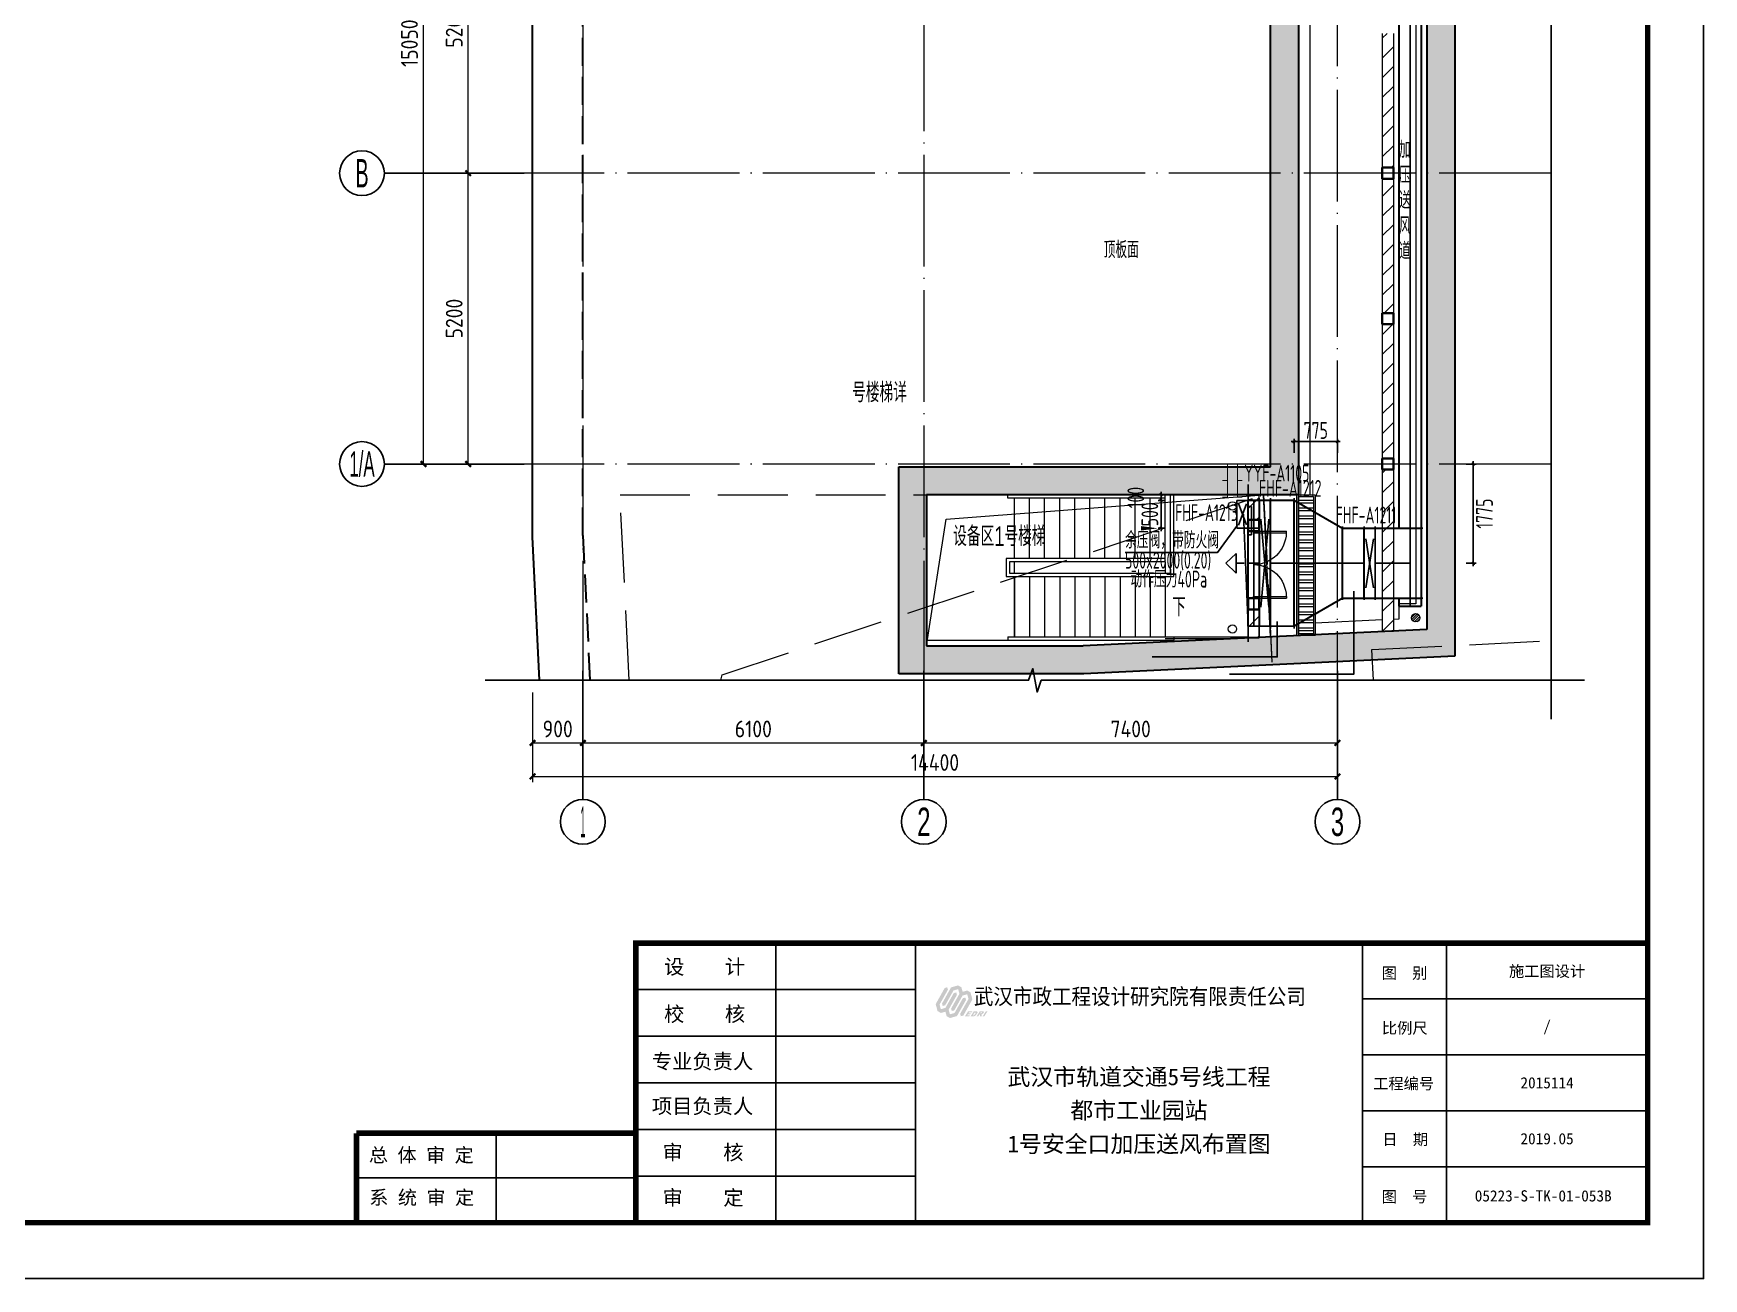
# Model space of a CAD drawing. Extents: x 4 to 13611208, y -605838 to 574722.
# Drawn here: x 13139543 to 13169423, y 405585 to 427852 of the extents above; entities that cross this region are included whole.
import ezdxf
from ezdxf.enums import TextEntityAlignment as Align

# ---------------------------------------------------------------- set-up
doc = ezdxf.new("R2010")
doc.units = 0
doc.header["$LTSCALE"] = 1000
doc.header["$MEASUREMENT"] = 0
for name, pattern in [('CENTER2', [28.575, 19.05, -3.175, 3.175, -3.175]), ('CONTINOUS', [0]), ('DASH', [0.35, 0.25, -0.1]), ('DOTE', [2.42, 2, -0.2, 0.02, -0.2])]:
    doc.linetypes.add(name, pattern=pattern)
doc.layers.add('0标记', color=1, linetype='Continuous', plot=False)
for name, color, linetype, lineweight in [('1-WALL-砼', 8, 'Continuous', 30), ('1-填充', 8, 'Continuous', 5), ('1-开孔（楼板）', 7, 'Continuous', 5), ('1-截水沟', 133, 'Continuous', 5), ('1-楼梯', 7, 'CONTINOUS', 5), ('COLUMN(构造柱)', 8, 'Continuous', 35), ('DOTE', 14, 'DOTE', 5), ('pipe排水', 8, 'Continuous', 5), ('PUB_HATCH', 8, 'Continuous', 5), ('WALL', 2, 'Continuous', 5), ('WINDOW', 8, 'Continuous', 5), ('空调提孔洞', 8, 'Continuous', 5), ('给排水提孔洞', 5, 'Continuous', 5), ('顶板轮廓线', 41, 'Continuous', 30)]:
    doc.layers.add(name, color=color, linetype=linetype, lineweight=lineweight)
for name, color, linetype in [('AXIS', 3, 'Continuous'), ('AXIS_TEXT', 7, 'Continuous'), ('DIM_SYMB', 3, 'Continuous'), ('DUCT-JYF-送风管设备', 1, 'Continuous'), ('DUCT-X-P标注', 7, 'Continuous'), ('DUCT-X-S中心线', 5, 'CENTER2'), ('DUCT-X-S标注', 7, 'Continuous'), ('DUCT-X-S法兰', 4, 'Continuous'), ('DUCT-X-S管', 3, 'Continuous'), ('DUCT-X-S管端线', 4, 'Continuous'), ('DUCT-X-S阀门', 7, 'Continuous'), ('DUCT-X-S风口', 7, 'Continuous'), ('PUB_TEXT', 8, 'Continuous'), ('图框', 7, 'Continuous')]:
    doc.layers.add(name, color=color, linetype=linetype)
doc.styles.add('_TCH_DIM', font='SIMPLEX', dxfattribs={"bigfont": 'GBCBIG'})
doc.styles.add('C', font='HZTXT_E', dxfattribs={"width": 0.7, "bigfont": 'HZTXT'})
doc.styles.add('COMPLEX', font='hztxt_e.shx', dxfattribs={"width": 0.6, "bigfont": 'HZTXT.shx'})
doc.styles.add('DIM_FONT', font='gbenor.shx', dxfattribs={"bigfont": 'gbcbig.shx'})
doc.styles.add('du', font='gbenor.shx', dxfattribs={"width": 0.8, "bigfont": 'hztxt.shx'})
doc.styles.add('HT', font='simhei.ttf', dxfattribs={"width": 0.86, "height": 10})
doc.styles.add('tk12.1b', font='')
doc.styles.add('宋体', font='')
doc.styles.get('tk12.1b').set_extended_font_data('SimSun')
doc.styles.get('宋体').set_extended_font_data('SimSun')
doc.dimstyles.new('67', dxfattribs={"dimscale": 100, "dimtxt": 3, "dimasz": 0.5, "dimexe": 0.5, "dimexo": 2, "dimgap": 0.5, "dimtad": 2, "dimdec": 0, "dimrnd": 5, "dimzin": 0, "dimdsep": 46, "dimtxsty": 'du', "dimblk": 'ARCHTICK', "dimcen": 0, "dimdle": 0.5, "dimclrd": 256, "dimclre": 256, "dimclrt": 256, "dimazin": 0, "dimtfac": 1, "dimtdec": 0, "dimtix": 1, "dimtmove": 2, "dimatfit": 3, "dimfxl": 100, "dimtolj": 1, "dimtzin": 0, "dimlwd": -1, "dimlwe": -1, "dimarcsym": 0})
doc.dimstyles.new('_TCH_ARCH&&100', dxfattribs={"dimtxt": 300, "dimasz": 100, "dimexe": 100, "dimexo": 100, "dimgap": 100, "dimtad": 1, "dimdec": 0, "dimzin": 0, "dimdsep": 46, "dimtxsty": 'DIM_FONT', "dimblk": 'ARCHTICK', "dimcen": 0.09, "dimclrd": 3, "dimclre": 3, "dimclrt": 7, "dimaunit": 1, "dimazin": 2, "dimtfac": 1, "dimtdec": 0, "dimtix": 1, "dimtmove": 2, "dimatfit": 3, "dimfxl": 1, "dimtolj": 1, "dimtzin": 0, "dimlwd": 18, "dimlwe": 18, "dimarcsym": 0})
pattern_1 = [(45, (1441591.84, 230822.02), (-176.776766, 176.776766), [])]

# ---------------------------------------------------------------- blocks, each defined once
blk = doc.blocks.new('地漏')
at = {"layer": 'pipe排水'}
h = blk.add_hatch(dxfattribs=at)
h.set_pattern_fill('ANSI31', color=8, scale=25, style=0)
h.set_pattern_definition([(45, (-444803.95, -349136.397), (-28.0633004, 28.0633004), [])])
h.paths.add_polyline_path([(100, 0, 1), (-100, 0, 1)])
blk.add_circle((0, 0), 100, dxfattribs=at)
blk = doc.blocks.new('$VALVE$00000547')
at = {"const_width": 15}
for points in [[(0, 75), (-250, 75), (-250, 150)], [(0, 75), (0, 150)], [(0, 75), (250, 75), (250, 150)], [(-250, -150), (-250, -75), (0, -75)], [(0, -150), (0, -75)], [(250, -150), (250, -75), (0, -75)]]:
    blk.add_lwpolyline(points, dxfattribs=at)
blk = doc.blocks.new('_ArchTick')
at = {"color": 0, "linetype": 'ByBlock', "const_width": 0.4}
blk.add_lwpolyline([(-0.5, -0.5), (0.5, 0.5)], dxfattribs=at)
blk = doc.blocks.new('*D2293')
at = {"layer": 'AXIS', "color": 3, "lineweight": 18, "transparency": 16777216}
for p, q in [((13148473, 415864), (13148473, 415064)), ((13149373, 415864), (13149373, 415064)), ((13148473, 415164), (13149373, 415164))]:
    blk.add_line(p, q, dxfattribs=at)
at = {"layer": 'AXIS', "color": 3, "lineweight": 18, "transparency": 16777216, "xscale": 100, "yscale": 100, "zscale": 100, "rotation": 180}
blk.add_blockref('_ArchTick', (13148473, 415164), dxfattribs=at)
at = {"layer": 'AXIS', "color": 3, "lineweight": 18, "transparency": 16777216, "xscale": 100, "yscale": 100, "zscale": 100}
blk.add_blockref('_ArchTick', (13149373, 415164), dxfattribs=at)
at = {"layer": 'AXIS', "color": 7, "transparency": 16777216, "insert": (13148923, 415414), "char_height": 300, "attachment_point": 5, "style": 'DIM_FONT'}
blk.add_mtext('\\A1;900', dxfattribs=at)
blk = doc.blocks.new('*D2294')
at = {"layer": 'AXIS', "color": 3, "lineweight": 18, "transparency": 16777216}
for p, q in [((13149373, 415864), (13149373, 415064)), ((13155473, 415864), (13155473, 415064)), ((13149373, 415164), (13155473, 415164))]:
    blk.add_line(p, q, dxfattribs=at)
at = {"layer": 'AXIS', "color": 3, "lineweight": 18, "transparency": 16777216, "xscale": 100, "yscale": 100, "zscale": 100, "rotation": 180}
blk.add_blockref('_ArchTick', (13149373, 415164), dxfattribs=at)
at = {"layer": 'AXIS', "color": 3, "lineweight": 18, "transparency": 16777216, "xscale": 100, "yscale": 100, "zscale": 100}
blk.add_blockref('_ArchTick', (13155473, 415164), dxfattribs=at)
at = {"layer": 'AXIS', "color": 7, "transparency": 16777216, "insert": (13152423, 415414), "char_height": 300, "attachment_point": 5, "style": 'DIM_FONT'}
blk.add_mtext('\\A1;6100', dxfattribs=at)
blk = doc.blocks.new('*D2295')
at = {"layer": 'AXIS', "color": 3, "lineweight": 18, "transparency": 16777216}
for p, q in [((13155473, 415864), (13155473, 415064)), ((13162873, 415864), (13162873, 415064)), ((13155473, 415164), (13162873, 415164))]:
    blk.add_line(p, q, dxfattribs=at)
at = {"layer": 'AXIS', "color": 3, "lineweight": 18, "transparency": 16777216, "xscale": 100, "yscale": 100, "zscale": 100, "rotation": 180}
blk.add_blockref('_ArchTick', (13155473, 415164), dxfattribs=at)
at = {"layer": 'AXIS', "color": 3, "lineweight": 18, "transparency": 16777216, "xscale": 100, "yscale": 100, "zscale": 100}
blk.add_blockref('_ArchTick', (13162873, 415164), dxfattribs=at)
at = {"layer": 'AXIS', "color": 7, "transparency": 16777216, "insert": (13159173, 415414), "char_height": 300, "attachment_point": 5, "style": 'DIM_FONT'}
blk.add_mtext('\\A1;7400', dxfattribs=at)
blk = doc.blocks.new('*D2296')
at = {"layer": 'AXIS', "color": 3, "lineweight": 18, "transparency": 16777216}
for p, q in [((13148473, 416064), (13148473, 414464)), ((13162873, 416064), (13162873, 414464)), ((13148473, 414564), (13162873, 414564))]:
    blk.add_line(p, q, dxfattribs=at)
at = {"layer": 'AXIS', "color": 3, "lineweight": 18, "transparency": 16777216, "xscale": 100, "yscale": 100, "zscale": 100, "rotation": 180}
blk.add_blockref('_ArchTick', (13148473, 414564), dxfattribs=at)
at = {"layer": 'AXIS', "color": 3, "lineweight": 18, "transparency": 16777216, "xscale": 100, "yscale": 100, "zscale": 100}
blk.add_blockref('_ArchTick', (13162873, 414564), dxfattribs=at)
at = {"layer": 'AXIS', "color": 7, "transparency": 16777216, "insert": (13155673, 414814), "char_height": 300, "attachment_point": 5, "style": 'DIM_FONT'}
blk.add_mtext('\\A1;14400', dxfattribs=at)
blk = doc.blocks.new('*D2297')
at = {"layer": 'AXIS', "color": 3, "lineweight": 18, "transparency": 16777216}
for p, q in [((13148221, 425352), (13147221, 425352)), ((13147321, 420152), (13147321, 425352)), ((13148221, 420152), (13147221, 420152))]:
    blk.add_line(p, q, dxfattribs=at)
at = {"layer": 'AXIS', "color": 3, "lineweight": 18, "transparency": 16777216, "xscale": 100, "yscale": 100, "zscale": 100}
for p, rotation in [((13147321, 425352), 90), ((13147321, 420152), 270)]:
    blk.add_blockref('_ArchTick', p, dxfattribs=dict(at, rotation=rotation))
at = {"layer": 'AXIS', "color": 7, "transparency": 16777216, "insert": (13147071, 422752), "char_height": 300, "attachment_point": 5, "rotation": 90, "style": 'DIM_FONT'}
blk.add_mtext('\\A1;5200', dxfattribs=at)
blk = doc.blocks.new('*D2298')
at = {"layer": 'AXIS', "color": 3, "lineweight": 18, "transparency": 16777216}
for p, q in [((13148221, 430552), (13147221, 430552)), ((13147321, 425352), (13147321, 430552)), ((13148221, 425352), (13147221, 425352))]:
    blk.add_line(p, q, dxfattribs=at)
at = {"layer": 'AXIS', "color": 3, "lineweight": 18, "transparency": 16777216, "xscale": 100, "yscale": 100, "zscale": 100}
for p, rotation in [((13147321, 430552), 90), ((13147321, 425352), 270)]:
    blk.add_blockref('_ArchTick', p, dxfattribs=dict(at, rotation=rotation))
at = {"layer": 'AXIS', "color": 7, "transparency": 16777216, "insert": (13147071, 427952), "char_height": 300, "attachment_point": 5, "rotation": 90, "style": 'DIM_FONT'}
blk.add_mtext('\\A1;5200', dxfattribs=at)
blk = doc.blocks.new('*D2300')
at = {"layer": 'AXIS', "color": 3, "lineweight": 18, "transparency": 16777216}
for p, q in [((13148221, 435202), (13146421, 435202)), ((13146521, 420152), (13146521, 435202)), ((13148221, 420152), (13146421, 420152))]:
    blk.add_line(p, q, dxfattribs=at)
at = {"layer": 'AXIS', "color": 3, "lineweight": 18, "transparency": 16777216, "xscale": 100, "yscale": 100, "zscale": 100}
for p, rotation in [((13146521, 435202), 90), ((13146521, 420152), 270)]:
    blk.add_blockref('_ArchTick', p, dxfattribs=dict(at, rotation=rotation))
at = {"layer": 'AXIS', "color": 7, "transparency": 16777216, "insert": (13146271, 427677), "char_height": 300, "attachment_point": 5, "rotation": 90, "style": 'DIM_FONT'}
blk.add_mtext('\\A1;15050', dxfattribs=at)
blk = doc.blocks.new('_AXISO')
blk.add_circle((0, 0), 0.5)
at = {"layer": 'AXIS_TEXT', "style": 'COMPLEX', "width": 1.041667}
blk.add_attdef('A', text='', height=0.56, dxfattribs=at).set_placement((-0.25, -0.28), (0.25, -0.28), align=Align.FIT)
blk = doc.blocks.new('$DorLib2D$00000002')
for p, q in [((-0.5, 0), (-0.5, 0.4875)), ((-0.475, 0.4875), (-0.5, 0.4875)), ((-0.475, 0), (-0.475, 0.4875)), ((0.475, 0), (0.475, 0.4875)), ((0.475, 0.4875), (0.5, 0.4875)), ((0.5, 0), (0.5, 0.4875)), ((-0.5, 0), (-0.475, 0)), ((0.5, 0), (0.475, 0))]:
    blk.add_line(p, q)
at = {"lineweight": 13}
for centre, start, end in [((-0.4875, 0), 0, 88.53072), ((0.4875, 0), 91.46928, 180)]:
    blk.add_arc(centre, 0.4875, start, end, dxfattribs=at)
blk = doc.blocks.new('YYF-200')
at = {"layer": 'DUCT-JYF-送风管设备'}
for p, q in [((30, 439), (-170, 439)), ((-170, 439), (-170, -61)), ((-140, 381), (0, 0)), ((-140, -2), (0, 378)), ((30, 439), (30, -61)), ((230, 439), (30, 439)), ((30, -179), (30, 439)), ((92, 330), (30, 330)), ((92, -179), (92, 330)), ((230, 439), (230, -61)), ((-170, -61), (30, -61)), ((230, -61), (30, -61)), ((30, -179), (92, -179))]:
    blk.add_line(p, q, dxfattribs=at)
blk = doc.blocks.new('*D2373')
at = {"layer": 'DUCT-X-S标注', "transparency": 16777216}
for p, q in [((13165173, 420152), (13165353, 420152)), ((13165303, 418327), (13165303, 420202)), ((13165173, 418377), (13165353, 418377))]:
    blk.add_line(p, q, dxfattribs=at)
at = {"layer": 'DUCT-X-S标注', "transparency": 16777216, "xscale": 50, "yscale": 50, "zscale": 50}
for p, rotation in [((13165303, 420152), 90), ((13165303, 418377), 270)]:
    blk.add_blockref('_ArchTick', p, dxfattribs=dict(at, rotation=rotation))
at = {"layer": 'DUCT-X-S标注', "transparency": 16777216, "insert": (13165503, 419265), "char_height": 300, "attachment_point": 5, "rotation": 90, "style": 'du'}
blk.add_mtext('\\A1;1775', dxfattribs=at)
blk = doc.blocks.new('*D2374')
at = {"layer": 'DUCT-X-S标注', "transparency": 16777216}
for p, q in [((13159785, 419602), (13159666, 419602)), ((13159716, 419602), (13159716, 419652)), ((13159716, 419602), (13159716, 419502)), ((13159785, 419502), (13159666, 419502)), ((13159716, 419502), (13159716, 419452))]:
    blk.add_line(p, q, dxfattribs=at)
at = {"layer": 'DUCT-X-S标注', "transparency": 16777216, "xscale": 50, "yscale": 50, "zscale": 50}
for p, rotation in [((13159716, 419602), 270), ((13159716, 419502), 90)]:
    blk.add_blockref('_ArchTick', p, dxfattribs=dict(at, rotation=rotation))
at = {"layer": 'DUCT-X-S标注', "transparency": 16777216, "insert": (13159264, 419552), "char_height": 300, "attachment_point": 5, "rotation": 90, "style": 'du'}
blk.add_mtext('\\A1;100', dxfattribs=at)
blk = doc.blocks.new('*D2375')
at = {"layer": 'DUCT-X-S标注', "transparency": 16777216}
for p, q in [((13159716, 419552), (13159716, 418952)), ((13159785, 419502), (13159666, 419502)), ((13159785, 419002), (13159666, 419002))]:
    blk.add_line(p, q, dxfattribs=at)
at = {"layer": 'DUCT-X-S标注', "transparency": 16777216, "xscale": 50, "yscale": 50, "zscale": 50}
for p, rotation in [((13159716, 419502), 90), ((13159716, 419002), 270)]:
    blk.add_blockref('_ArchTick', p, dxfattribs=dict(at, rotation=rotation))
at = {"layer": 'DUCT-X-S标注', "transparency": 16777216, "insert": (13159516, 419252), "char_height": 300, "attachment_point": 5, "rotation": 90, "style": 'du'}
blk.add_mtext('\\A1;500', dxfattribs=at)
blk = doc.blocks.new('*D2377')
at = {"layer": 'DUCT-X-S标注', "transparency": 16777216}
for p, q in [((13162046, 420552), (13162923, 420552)), ((13162096, 420352), (13162096, 420602)), ((13162873, 420352), (13162873, 420602))]:
    blk.add_line(p, q, dxfattribs=at)
at = {"layer": 'DUCT-X-S标注', "transparency": 16777216, "xscale": 50, "yscale": 50, "zscale": 50, "rotation": 180}
blk.add_blockref('_ArchTick', (13162096, 420552), dxfattribs=at)
at = {"layer": 'DUCT-X-S标注', "transparency": 16777216, "xscale": 50, "yscale": 50, "zscale": 50}
blk.add_blockref('_ArchTick', (13162873, 420552), dxfattribs=at)
at = {"layer": 'DUCT-X-S标注', "transparency": 16777216, "insert": (13162484, 420752), "char_height": 300, "attachment_point": 5, "style": 'du'}
blk.add_mtext('\\A1;775', dxfattribs=at)
blk = doc.blocks.new('图框')
for color, points in [(9, [(-12519, 4165), (-12531, 4210), (-12576, 4197), (-12738, 3908), (-12704, 3783), (-12644, 3750), (-12564, 3773), (-12541, 3692), (-12481, 3659), (-12357, 3695), (-12195, 3983), (-12206, 4026), (-12252, 4013), (-12400, 3750), (-12483, 3726), (-12506, 3809), (-12358, 4073), (-12370, 4117), (-12414, 4106), (-12563, 3841), (-12645, 3817), (-12668, 3901)]), (30, [(-12336, 4176), (-12313, 4093), (-12462, 3828), (-12450, 3785), (-12405, 3796), (-12257, 4061), (-12174, 4084), (-12150, 4001), (-12300, 3736), (-12288, 3692), (-12243, 3704), (-12081, 3993), (-12115, 4118), (-12175, 4152), (-12256, 4128), (-12278, 4210), (-12338, 4243), (-12463, 4207), (-12624, 3919), (-12613, 3875), (-12568, 3887), (-12419, 4152)])]:
    blk.add_hatch(color=color).paths.add_polyline_path(points)
h = blk.add_hatch(color=256)
h.dxf.hatch_style = 1
h.paths.add_polyline_path([(-12157, 3780), (-12215, 3688), (-12137, 3688), (-12125, 3709), (-12173, 3709), (-12161, 3727), (-12118, 3727), (-12106, 3746), (-12150, 3746), (-12141, 3760), (-12093, 3760), (-12081, 3780)])
edge = h.paths.add_edge_path()
edge.add_line((-12113, 3689), (-12069, 3689))
edge.add_ellipse((-12069, 3757), major_axis=(-48.2, 48.2), ratio=1, start_angle=135, end_angle=182.7237)
edge.add_ellipse((-23131, 10874), major_axis=(-9349, 9349), ratio=1, start_angle=192.196, end_angle=192.4223)
edge.add_ellipse((-12006, 3762), major_axis=(12.5, 12.5), ratio=1, start_angle=291.8946, end_angle=409.0688)
edge.add_line((-12007, 3779), (-12056, 3780))
edge.add_line((-12056, 3780), (-12113, 3689))
h.paths.add_polyline_path([(-12041, 3758), (-12029, 3758), (-12025, 3757), (-12022, 3754), (-12022, 3749), (-12026, 3740), (-12032, 3729), (-12043, 3717), (-12050, 3711), (-12059, 3709), (-12071, 3709)], flags=16)
edge = h.paths.add_edge_path()
edge.add_line((-11954, 3725), (-11949, 3725))
edge.add_line((-11949, 3725), (-11947, 3724))
edge.add_line((-11947, 3724), (-11946, 3721))
edge.add_line((-11946, 3721), (-11948, 3688))
edge.add_line((-11948, 3688), (-11916, 3688))
edge.add_line((-11916, 3688), (-11913, 3714))
edge.add_line((-11913, 3714), (-11913, 3720))
edge.add_line((-11913, 3720), (-11914, 3725))
edge.add_line((-11914, 3725), (-11917, 3727))
edge.add_line((-11917, 3727), (-11920, 3728))
edge.add_ellipse((-11928, 3782), major_axis=(38.6, 38.6), ratio=1, start_angle=234.4394, end_angle=296.0317)
edge.add_line((-11877, 3765), (-11877, 3770))
edge.add_line((-11877, 3770), (-11879, 3775))
edge.add_line((-11879, 3775), (-11883, 3778))
edge.add_line((-11883, 3778), (-11887, 3779))
edge.add_line((-11887, 3779), (-11948, 3780))
edge.add_line((-11948, 3780), (-12006, 3688))
edge.add_line((-12006, 3688), (-11978, 3688))
edge.add_line((-11978, 3688), (-11954, 3725))
h.paths.add_polyline_path([(-11943, 3743), (-11931, 3761), (-11915, 3761), (-11912, 3760), (-11910, 3758), (-11910, 3755), (-11913, 3750), (-11917, 3747), (-11923, 3744), (-11929, 3743)], flags=16)
h.paths.add_polyline_path([(-11898, 3688), (-11869, 3688), (-11811, 3779), (-11840, 3779)])
for p, q in [((-15600, 0), (-15600, 5000)), ((-13100, 0), (-13100, 5000)), ((-5100, 0), (-5100, 5000)), ((-3600, 0), (-3600, 5000)), ((0, 0), (0, 5000)), ((-18100, 4167), (-13100, 4167)), ((-5100, 4000), (0, 4000)), ((-18100, 3333), (-13100, 3333)), ((-5100, 3000), (0, 3000)), ((-18100, 2500), (-13100, 2500)), ((-5100, 2000), (0, 2000)), ((-20600, 0), (-20600, 1600)), ((-18100, 1667), (-13100, 1667)), ((-5100, 1000), (0, 1000)), ((-18100, 800), (-23100, 800)), ((-18100, 833), (-13100, 833))]:
    blk.add_line(p, q)
at = {"const_width": 100}
for points in [[(0, 5000), (-18100, 5000), (-18100, 0)], [(-23100, 1600), (-18100, 1600)], [(-23100, 0), (-23100, 1600)]]:
    blk.add_lwpolyline(points, dxfattribs=at)
at = {"style": '宋体'}
for s, p in [('设\u3000\u3000计', (-17597, 4444)), ('校\u3000\u3000核', (-17597, 3598)), ('审    核', (-17624, 1124)), ('审\u3000\u3000定', (-17624, 313))]:
    blk.add_text(s, height=265.8, dxfattribs=at).set_placement(p)
for s, height, style, width, p in [('图  别', 200, '宋体', 1, (-4758, 4364)), ('武汉市政工程设计研究院有限责任公司', 284.62, 'HT', 0.9, (-12055, 3902)), ('比例尺', 200, '宋体', 1, (-4756, 3381)), ('专业负责人', 265.8, '宋体', 1, (-17815, 2751)), ('工程编号', 200, '宋体', 1, (-4912, 2387)), ('项目负责人', 265.8, '宋体', 1, (-17815, 1951)), ('日  期', 200, '宋体', 1, (-4747, 1390)), ('总 体 审 定', 250, '宋体', 1, (-22877, 1084)), ('系 统 审 定', 250, '宋体', 1, (-22870, 325)), ('图  号', 200, '宋体', 1, (-4758, 364))]:
    blk.add_text(s, height=height, dxfattribs=dict(style=style, width=width)).set_placement(p)
at = {"style": 'tk12.1b', "width": 1}
for s, p in [('施工图设计', (-1800, 4500)), ('2015114', (-1800, 2500)), ('2019.05', (-1800, 1500))]:
    blk.add_text(s, height=200, dxfattribs=at).set_placement(p, align=Align.MIDDLE)
at = {"style": '宋体'}
for s, p in [('武汉市轨道交通5号线工程', (-9100, 2458)), ('都市工业园站', (-9100, 1858))]:
    blk.add_text(s, height=300, dxfattribs=at).set_placement(p, align=Align.CENTER)
blk = doc.blocks.new('图框框')
at = {"layer": '图框', "color": 1, "linetype": 'Continuous', "ltscale": 10}
blk.add_lwpolyline([(0, -42000), (59400, -42000), (59400, 0), (0, 0)], close=True, dxfattribs=at)
blk = doc.blocks.new('$风口$00000101')
for p, q in [((100, 250), (100, -250)), ((0, -200), (0, 200)), ((0, 200), (100, 200)), ((100, 200), (183.5, -155.8)), ((0, 0), (-100, 0)), ((170, 0), (315, 0)), ((500, 0), (315, 31.5)), ((315, 31.5), (315, -31.5)), ((315, -31.5), (500, 0)), ((100, -200), (0, -200))]:
    blk.add_line(p, q)

msp = doc.modelspace()

# ---------------------------------------------------------------- hatches: boundary and pattern name
at = {"layer": '1-填充'}
h = msp.add_hatch(dxfattribs=at)
h.set_pattern_fill('钢筋混凝土', color=8, scale=100, style=0)
h.set_pattern_definition([(45, (26775.88, 100903.02), (-176.7766953, 176.7766953), []), (50, (26775.9, 100903), (717.260183, -62.752135), [75, -825]), (355, (26775.9, 100903), (-138.751334, 752.192134), [60, -660]), (100.4514, (26835.65, 100897.8), (578.50938, 689.439542), [63.74019, -701.14211]), (46.1842, (26775.9, 101103), (1067.24105, -165.519014), [112.5, -1237.5]), (96.6356, (26864.8, 101089.2), (934.662706, 974.11787), [95.61029, -1051.713]), (351.1842, (26775.9, 101103), (934.661945, 974.1186), [90, -990]), (21, (26875.9, 101053), (596.907052, -402.61889), [75, -825]), (326, (26875.9, 101053), (243.31533, 725.150045), [60, -660]), (71.4514, (26925.6, 101019.5), (840.22263, 322.530497), [63.74019, -701.14211]), (37.5, (26775.88, 100903.02), (12.1598553, 332.893854), [0, -652, 0, -670, 0, -662.5]), (7.5, (26775.9, 100903.02), (263.069537, 394.411712), [0, -382, 0, -637, 0, -252.5]), (327.5, (26552.88, 100903.02), (533.822436, -22.554872), [0, -250, 0, -780, 0, -1035]), (317.5, (26452.9, 100903), (583.18617, 100.104982), [0, -325, 0, -518, 0, -735])])
h.paths.add_polyline_path([(13164973, 440299.4), (13164473, 440322.7), (13164473, 417190.6), (13158322.4, 416902), (13155523, 416902), (13155523, 419602), (13162173, 419602), (13162173, 431102), (13155523, 431102), (13155523, 433802), (13158322.5, 433802), (13162173, 433621.3), (13162173, 440730.2), (13161673, 440753.4), (13161673, 434145.4), (13158334.2, 434302), (13155023, 434302), (13155023, 430602), (13161673, 430602), (13161673, 420102), (13155023, 420102), (13155023, 416402), (13158334.1, 416402), (13164973, 416713.5)])
h.paths.add_polyline_path([(13162173, 442056), (13161673, 442056), (13161673, 440753.4), (13162173, 440730.2)])
h.paths.add_polyline_path([(13164973, 442056), (13164473, 442056), (13164473, 440322.7), (13164973, 440299.4)])
h = msp.add_hatch(dxfattribs=at)
h.set_pattern_fill('ANSI32', color=8, scale=30, angle=334.88267, style=0)
h.set_pattern_definition([(360, (13162872.03, 214625.26), (8e-12, 142.875), []), (360, (13162919.65, 214577.64), (8e-12, 142.875), [])])
h.paths.add_polyline_path([(13162173, 419572), (13162443, 419572), (13162443, 417112.7), (13162173, 417112.7)])
at = {"layer": 'PUB_HATCH'}
h = msp.add_hatch(dxfattribs=at)
h.set_pattern_fill('普通砖', color=8, scale=100, style=0)
h.set_pattern_definition(pattern_1)
h.paths.add_polyline_path([(13163673, 425452), (13163873, 425452), (13163873, 427852), (13163673, 427852)])
h = msp.add_hatch(dxfattribs=at)
h.set_pattern_fill('普通砖', color=8, scale=100, style=0)
h.set_pattern_definition(pattern_1)
h.paths.add_polyline_path([(13163673, 422852), (13163873, 422852), (13163873, 425252), (13163673, 425252)])
h = msp.add_hatch(dxfattribs=at)
h.set_pattern_fill('普通砖', color=8, scale=100, style=0)
h.set_pattern_definition(pattern_1)
h.paths.add_polyline_path([(13163673, 420252), (13163873, 420252), (13163873, 422652), (13163673, 422652)])
h = msp.add_hatch(dxfattribs=at)
h.set_pattern_fill('普通砖', color=8, scale=100, style=0)
h.set_pattern_definition(pattern_1)
h.paths.add_polyline_path([(13163873, 420052), (13163673, 420052), (13163673, 417157.8), (13163873, 417157.8)])
h = msp.add_hatch(dxfattribs=at)
h.set_pattern_fill('普通砖', color=8, scale=100, style=0)
h.set_pattern_definition(pattern_1)
h.paths.add_polyline_path([(13161273, 419152), (13161473, 419152), (13161473, 419602), (13161273, 419602)])
h = msp.add_hatch(dxfattribs=at)
h.set_pattern_fill('普通砖', color=8, scale=100, style=0)
h.set_pattern_definition(pattern_1)
h.paths.add_polyline_path([(13161473, 417045.2), (13161473, 417476), (13161406.3, 417478), (13161273, 417476), (13161273, 417045.2)])

# ---------------------------------------------------------------- linework, layer by layer
at = {"layer": '1-WALL-砼', "color": 8}
for p, q in [((13164473, 442056), (13164473, 417190.6)), ((13164973, 442056), (13164973, 416713.5)), ((13162173, 431102), (13162173, 419602)), ((13161673, 420102), (13161673, 430602)), ((13161673, 420102), (13161673, 430602)), ((13155023, 416402), (13155023, 420102)), ((13155023, 420102), (13161673, 420102)), ((13155023, 416402), (13155023, 420102)), ((13155023, 420102), (13161673, 420102)), ((13162173, 419602), (13155523, 419602)), ((13155523, 419602), (13155523, 416902)), ((13164473, 417190.6), (13158322.4, 416902)), ((13155523, 416902), (13158322.4, 416902)), ((13164973, 416713.5), (13158334.1, 416402)), ((13158334.1, 416402), (13155023, 416402))]:
    msp.add_line(p, q, dxfattribs=at)
at = {"layer": '1-WALL-砼', "color": 8, "linetype": 'DASH', "ltscale": 2}
for q in [(13149373, 431831.1), (13149499.4, 416284.7)]:
    msp.add_line((13149373, 418874), q, dxfattribs=at)
at = {"layer": '1-开孔（楼板）', "color": 8, "linetype": 'DASH', "ltscale": 5}
for points in [[(13150200.2, 416284.7), (13150038.3, 419602), (13161552, 419602), (13161713.9, 416284.7)], [(13151843.9, 416284.7), (13151864.3, 416381.5), (13161552, 419602)], [(13161630.4, 417995.5), (13161713.9, 416284.7)], [(13163516.1, 416284.7), (13163489.2, 416834.7), (13166693.8, 416991.2)]]:
    msp.add_lwpolyline(points, dxfattribs=at)
at = {"layer": '1-开孔（楼板）', "color": 8}
for points in [[(13155523, 419602), (13155523, 416902), (13158322.5, 416902), (13161676.1, 417059.4), (13161552, 419602)], [(13155523, 416902), (13155870.4, 419165.8), (13161552.1, 419602), (13155523, 419602)]]:
    msp.add_lwpolyline(points, close=True, dxfattribs=at)
msp.add_lwpolyline([(13155523, 416902), (13155870.4, 419165.8), (13161552, 419602)], dxfattribs=at)
at = {"layer": '1-截水沟', "color": 8}
for p, q in [((13164273, 440121.7), (13164273, 417652)), ((13162383, 425352), (13162383, 431102)), ((13162383, 419602), (13162383, 425352)), ((13164273, 417652), (13163973, 417652)), ((13163973, 417652), (13163973, 417377.4)), ((13163673, 417363.3), (13162473, 417307)), ((13163973, 417377.4), (13163873, 417372.7))]:
    msp.add_line(p, q, dxfattribs=at)
for points in [[(13162143, 419602), (13162473, 419602), (13162473, 417082.7), (13162143, 417082.7)], [(13162173, 419572), (13162443, 419572), (13162443, 417112.7), (13162173, 417112.7)]]:
    msp.add_lwpolyline(points, close=True, dxfattribs=at)
msp.add_lwpolyline([(13162173, 419602), (13162173, 417082.7)], dxfattribs=at)
at = {"layer": '1-楼梯', "color": 8}
for p, q in [((13156973, 419602), (13155523, 419602)), ((13155523, 419602), (13155523, 417002)), ((13159793, 419602), (13156973, 419602)), ((13156973, 419542), (13156973, 419602)), ((13157093, 419602), (13156973, 419602)), ((13159793, 419542), (13156973, 419542)), ((13159793, 419602), (13157093, 419602)), ((13157093, 418462), (13157093, 419542)), ((13157093, 418462), (13157093, 419542)), ((13157363, 418462), (13157363, 419542)), ((13157633, 418462), (13157633, 419542)), ((13157903, 418462), (13157903, 419542)), ((13158173, 418462), (13158173, 419542)), ((13158443, 418462), (13158443, 419542)), ((13158713, 418462), (13158713, 419542)), ((13158983, 418462), (13158983, 419542)), ((13159253, 418462), (13159253, 419542)), ((13159523, 418462), (13159523, 419542)), ((13159793, 419542), (13159793, 419602)), ((13159793, 419542), (13159793, 419602)), ((13159793, 418462), (13159793, 419542)), ((13159883, 418202), (13159883, 419602)), ((13159883, 419602), (13159943, 419602)), ((13159943, 418142), (13159943, 419602)), ((13159793, 418462), (13156943, 418462)), ((13156943, 418462), (13156943, 418142)), ((13159793, 418402), (13157003, 418402)), ((13157003, 418402), (13157003, 418202)), ((13159793, 418402), (13157093, 418402)), ((13157093, 418202), (13157093, 418402)), ((13159793, 418402), (13159793, 418462)), ((13159793, 418402), (13159793, 418462)), ((13159793, 418402), (13159793, 418202)), ((13156943, 418142), (13159943, 418142)), ((13157003, 418202), (13159883, 418202)), ((13157093, 418202), (13159793, 418202)), ((13157093, 418142), (13157093, 417062)), ((13157093, 417062), (13157093, 418142)), ((13157363, 418142), (13157363, 417062)), ((13157633, 418142), (13157633, 417062)), ((13157903, 418142), (13157903, 417062)), ((13158173, 418142), (13158173, 417062)), ((13158443, 418142), (13158443, 417062)), ((13158713, 418142), (13158713, 417062)), ((13158983, 418142), (13158983, 417062)), ((13159253, 418142), (13159253, 417062)), ((13159523, 418142), (13159523, 417062)), ((13159793, 418142), (13159793, 417062)), ((13155523, 417002), (13156973, 417002)), ((13156973, 417062), (13159943, 417062)), ((13156973, 417062), (13156973, 417002)), ((13156973, 417002), (13159943, 417002)), ((13156973, 417002), (13157093, 417002)), ((13157093, 417002), (13159793, 417002)), ((13159793, 417062), (13161273, 417062)), ((13159793, 417032), (13160966.9, 417032)), ((13159943, 417062), (13159943, 417002))]:
    msp.add_line(p, q, dxfattribs=at)
at = {"layer": 'AXIS'}
for p, q in [((13148321.5, 425352), (13145821.5, 425352)), ((13148321.5, 420152), (13145821.5, 420152)), ((13149373, 416453.8), (13149373, 414153.8)), ((13155473, 416453.8), (13155473, 414153.8)), ((13162873, 416453.8), (13162873, 414153.8))]:
    msp.add_line(p, q, dxfattribs=at)
at = {"layer": 'COLUMN(构造柱)', "color": 8}
for p, q in [((13163873, 425452), (13163673, 425452)), ((13163673, 425452), (13163673, 425252)), ((13163673, 425252), (13163873, 425252)), ((13163873, 425252), (13163873, 425452)), ((13163873, 422852), (13163673, 422852)), ((13163673, 422852), (13163673, 422652)), ((13163873, 422652), (13163873, 422852)), ((13163673, 422652), (13163873, 422652)), ((13163873, 420252), (13163673, 420252)), ((13163673, 420252), (13163673, 420052)), ((13163873, 420052), (13163873, 420252)), ((13163673, 420052), (13163873, 420052)), ((13161273, 419152), (13161273, 418952)), ((13161473, 419152), (13161273, 419152)), ((13161273, 418952), (13161473, 418952)), ((13161473, 418952), (13161473, 419152)), ((13161273, 417752), (13161273, 417552)), ((13161473, 417752), (13161273, 417752)), ((13161473, 417552), (13161473, 417752)), ((13161273, 417552), (13161473, 417552))]:
    msp.add_line(p, q, dxfattribs=at)
at = {"layer": 'DIM_SYMB'}
for points in [[(13166693.8, 442791.7), (13166693.8, 429304), (13166903.8, 429227.6), (13166483.8, 429153.5), (13166693.8, 429079), (13166693.8, 415591.2)], [(13147625.8, 416284.7), (13157347.3, 416284.7), (13157423.8, 416494.7), (13157497.8, 416074.7), (13157572.3, 416284.7), (13167293.8, 416284.7)]]:
    msp.add_lwpolyline(points, dxfattribs=at)
at = {"layer": 'DIM_SYMB', "color": 8}
msp.add_lwpolyline([(13159928, 417602, 0, 0, 0), (13156308, 417602, 0, 0, 0), (13156308, 419002, 0, 0, 0), (13159658, 419002, 0, 80, 0), (13159358, 419002, 0, 0, 0)], format="xyseb", dxfattribs=at)
at = {"layer": 'DOTE', "color": 8, "linetype": 'DOTE'}
for p, q in [((13162873, 415164.3), (13162873, 441598.5)), ((13149373, 440202), (13149373, 415164.3)), ((13155473, 440202), (13155473, 415164.3)), ((13166693.8, 425352), (13146073, 425352)), ((13166693.8, 420152), (13146073, 420152))]:
    msp.add_line(p, q, dxfattribs=at)
at = {"layer": 'DUCT-X-P标注'}
msp.add_lwpolyline([(13159075.3, 418571.5), (13160728.8, 418571.5), (13161085.7, 419056.5)], dxfattribs=at)
at = {"layer": 'DUCT-X-S中心线'}
for p, q in [((13164173, 429201.6), (13164173, 419002.2)), ((13164173, 418377), (13164173, 419002)), ((13161273.6, 418377), (13161473.6, 418377)), ((13161674, 418377), (13162095.6, 418377)), ((13162095.8, 418377), (13162961.8, 418377)), ((13162962, 418377), (13163347.6, 418377)), ((13164173, 418377), (13163548, 418377)), ((13164173, 417752), (13164173, 418377)), ((13164173, 417751.8), (13164173, 417609))]:
    msp.add_line(p, q, dxfattribs=at)
at = {"layer": 'DUCT-X-S标注'}
for points in [[(13160943.8, 416393), (13163163.8, 416393), (13163163.8, 417880.5)], [(13161795.8, 417336), (13161795.8, 416702.5), (13159554.8, 416702.5)]]:
    msp.add_lwpolyline(points, dxfattribs=at)
at = {"layer": 'DUCT-X-S法兰'}
for p, q in [((13161473.7, 419542), (13161473.7, 417212)), ((13161673.9, 419542), (13161673.9, 417212)), ((13162095.7, 419542), (13162095.7, 417212)), ((13162961.9, 417722), (13162961.9, 419032)), ((13163347.7, 419032), (13163347.7, 417722)), ((13163547.9, 419032), (13163547.9, 417722)), ((13164398, 419002.1), (13163948, 419002.1)), ((13163948, 417751.9), (13164398, 417751.9))]:
    msp.add_line(p, q, dxfattribs=at)
at = {"layer": 'DUCT-X-S法兰', "color": 18, "true_color": 0x000000}
for p in [(13164173, 419002.2, 2300), (13164173, 419002, 2300), (13161473.6, 418377, 2660), (13161473.8, 418377, 2660), (13161673.8, 418377, 2660), (13161674, 418377, 2660), (13162095.6, 418377, 2660), (13162095.8, 418377, 2660), (13162961.8, 418377, 2660), (13162962, 418377, 2660), (13163347.6, 418377, 2660), (13163347.8, 418377, 2660), (13163547.8, 418377, 2660), (13163548, 418377, 2660), (13164173, 417752, 2300), (13164173, 417751.8, 2300)]:
    msp.add_point(p, dxfattribs=at)
at = {"layer": 'DUCT-X-S管', "const_width": 35}
for points in [[(13163973, 429201.6), (13163973, 419002.2)], [(13164373, 419002.2), (13164373, 429201.6)], [(13161473.6, 419502), (13161273.6, 419502)], [(13161273.6, 419502), (13161273.6, 417252)], [(13161473.6, 417252), (13161473.6, 419502)], [(13161473.8, 419502), (13161673.8, 419502)], [(13162095.6, 419502), (13161674, 419502)], [(13161674, 419502), (13161674, 417252)], [(13162095.6, 417252), (13162095.6, 419502)], [(13162095.8, 419502), (13162961.8, 419002)], [(13163347.6, 419002), (13162962, 419002)], [(13162962, 419002), (13162962, 417752)], [(13163347.6, 417752), (13163347.6, 419002)], [(13163347.8, 419002), (13163547.8, 419002)], [(13163548, 419002), (13163973, 419002)], [(13163973, 419002.2), (13164373, 419002.2)], [(13163973, 419002), (13163973, 419002)], [(13164373, 419002), (13164373, 417752)], [(13162095.8, 417252), (13162961.8, 417752)], [(13162962, 417752), (13163347.6, 417752)], [(13163547.8, 417752), (13163347.8, 417752)], [(13163973, 417752), (13163548, 417752)], [(13163973, 417752), (13163973, 417752)], [(13163973, 417751.8), (13163973, 417609)], [(13164373, 417751.8), (13163973, 417751.8)], [(13164373, 417609), (13164373, 417751.8)], [(13163973, 417609), (13164373, 417609)], [(13161273.6, 417252), (13161473.6, 417252)], [(13161673.8, 417252), (13161473.8, 417252)], [(13161674, 417252), (13162095.6, 417252)]]:
    msp.add_lwpolyline(points, dxfattribs=at)
at = {"layer": 'DUCT-X-S管', "color": 18, "true_color": 0x000000}
for p in [(13164173, 419002, 2300), (13162095.8, 418377, 2660), (13162961.8, 418377, 2660), (13163548, 418377, 2660), (13164173, 417752, 2300)]:
    msp.add_point(p, dxfattribs=at)
at = {"layer": 'DUCT-X-S管端线'}
for p, q in [((13161473.8, 419502), (13161473.8, 417252)), ((13161673.8, 419502), (13161673.8, 417252)), ((13162095.8, 419502), (13162095.8, 417252)), ((13162961.8, 417752), (13162961.8, 419002)), ((13163347.8, 419002), (13163347.8, 417752)), ((13163547.8, 419002), (13163547.8, 417752)), ((13163548, 417752), (13163548, 419002)), ((13163973, 419002), (13164373, 419002)), ((13164373, 417752), (13163973, 417752))]:
    msp.add_line(p, q, dxfattribs=at)
at = {"layer": 'DUCT-X-S阀门'}
for p, q in [((13161643.9, 417589.7), (13161503.7, 419164.3)), ((13161643.8, 419164.5), (13161503.8, 417589.5)), ((13163517.9, 417939.6), (13163377.7, 418814.4)), ((13163517.8, 418814.5), (13163377.8, 417939.5))]:
    msp.add_line(p, q, dxfattribs=at)
at = {"layer": 'WALL', "color": 8}
for p, q in [((13163673, 427852), (13163673, 425452)), ((13163873, 427852), (13163873, 425452)), ((13163673, 425252), (13163673, 422852)), ((13163873, 425252), (13163873, 422852)), ((13163673, 422652), (13163673, 420252)), ((13163873, 422652), (13163873, 420252)), ((13163673, 420052), (13163673, 417157.8)), ((13163873, 420052), (13163873, 417157.8)), ((13161273, 419152), (13161273, 419602)), ((13161273, 419602), (13161473, 419602)), ((13161473, 419152), (13161473, 419602)), ((13161473, 417045.2), (13161473, 417476)), ((13163873, 417157.8), (13163673, 417157.8)), ((13161273, 417045.2), (13161473, 417045.2))]:
    msp.add_line(p, q, dxfattribs=at)
msp.add_lwpolyline([(13161473, 417052), (13161273, 417052), (13161273, 417552), (13161473, 417552)], close=True, dxfattribs=at)
at = {"layer": 'WINDOW', "color": 8}
msp.add_line((13161473, 417479), (13161473, 417552), dxfattribs=at)
at = {"layer": '图框', "color": 2}
msp.add_lwpolyline([(13080322.6, 405585), (13169422.6, 405585), (13169422.6, 447585), (13080322.6, 447585)], close=True, dxfattribs=at)
at = {"layer": '图框', "const_width": 100}
msp.add_lwpolyline([(13082822.6, 406585), (13168422.6, 406585), (13168422.6, 446585), (13082822.6, 446585)], close=True, dxfattribs=at)
at = {"layer": '空调提孔洞', "color": 8}
for centre in [(13160993, 419402), (13160993, 417201.7)]:
    msp.add_circle(centre, 75, dxfattribs=at)
at = {"layer": '给排水提孔洞', "color": 8}
for centre in [(13160993, 419402), (13164273, 417402)]:
    msp.add_circle(centre, 75, dxfattribs=at)
at = {"layer": '给排水提孔洞', "color": 8, "ltscale": 2}
msp.add_circle((13160993, 417201.7), 75, dxfattribs=at)
at = {"layer": '顶板轮廓线', "color": 8}
for p, q in [((13148473, 418852), (13148473, 431852)), ((13148598.3, 416284.7), (13148473, 418852))]:
    msp.add_line(p, q, dxfattribs=at)

# ---------------------------------------------------------------- block references
at = {"layer": '0标记', "xscale": 1.5}
msp.add_blockref('图框框', (13080322.6, 447585), dxfattribs=at)
at = {"layer": 'AXIS'}
ref = msp.add_blockref('_AXISO', (13145421.5, 425352), dxfattribs=dict(at, xscale=800, yscale=800, zscale=800))
ref.add_attrib('A', 'B', dxfattribs={"layer": 'AXIS_TEXT', "height": 507.5, "style": 'C', "width": 0.725926}).set_placement((13145303.1, 425098.3), (13145539.9, 425098.3), align=Align.FIT)
ref = msp.add_blockref('_AXISO', (13145421.5, 420152), dxfattribs=dict(at, xscale=800, yscale=800, zscale=800))
ref.add_attrib('A', '1/A', dxfattribs={"layer": 'AXIS_TEXT', "height": 452.55, "style": 'C', "width": 0.474576}).set_placement((13145195.2, 419925.7), (13145647.8, 419925.7), align=Align.FIT)
at = {"layer": 'AXIS', "ltscale": 3}
ref = msp.add_blockref('_AXISO', (13149373, 413753.8), dxfattribs=dict(at, xscale=800, yscale=800, zscale=800))
ref.add_attrib('A', '1', dxfattribs={"layer": 'AXIS_TEXT', "ltscale": 3, "height": 552.4, "style": 'C', "width": 0.424242}).set_placement((13149326.9, 413477.6), (13149419, 413477.6), align=Align.FIT)
ref = msp.add_blockref('_AXISO', (13155473, 413753.8), dxfattribs=dict(at, xscale=800, yscale=800, zscale=800))
ref.add_attrib('A', '2', dxfattribs={"layer": 'AXIS_TEXT', "ltscale": 3, "height": 507.5, "style": 'C', "width": 0.768627}).set_placement((13155354.6, 413500), (13155591.4, 413500), align=Align.FIT)
ref = msp.add_blockref('_AXISO', (13162873, 413753.8), dxfattribs=dict(at, xscale=800, yscale=800, zscale=800))
ref.add_attrib('A', '3', dxfattribs={"layer": 'AXIS_TEXT', "ltscale": 3, "height": 507.5, "style": 'C', "width": 0.768627}).set_placement((13162754.6, 413500), (13162991.4, 413500), align=Align.FIT)
at = {"layer": 'DUCT-X-S风口', "yscale": 5.625, "rotation": 180}
msp.add_blockref('$风口$00000101', (13161373.6, 418377, 2600), dxfattribs=at)
at = {"layer": 'DUCT-X-S风口'}
msp.add_blockref('YYF-200', (13161243.1, 419062.9), dxfattribs=at)
at = {"layer": 'WINDOW', "color": 8, "xscale": 1200, "yscale": -1200, "zscale": 1200, "rotation": 90}
msp.add_blockref('$DorLib2D$00000002', (13161373, 418352), dxfattribs=at)
at = {"layer": '图框'}
msp.add_blockref('图框', (13168422.6, 406585), dxfattribs=at)
at = {"layer": '空调提孔洞', "color": 8, "ltscale": 2, "xscale": 1.2, "yscale": 1.2, "zscale": 1.2, "rotation": 89.99999999995687}
msp.add_blockref('$VALVE$00000547', (13160993, 419856.5), dxfattribs=at)
at = {"layer": '给排水提孔洞', "color": 8, "ltscale": 3.5, "xscale": 0.7499999999999998, "yscale": 0.7499999999999998, "zscale": 0.7499999999999998}
msp.add_blockref('地漏', (13164273, 417402), dxfattribs=at)

# ---------------------------------------------------------------- texts
at = {"style": 'tk12.1b', "width": 1}
msp.add_text('/', height=200, dxfattribs=at).set_placement((13166622.6, 410085), align=Align.MIDDLE)
at = {"layer": 'DUCT-X-P标注', "style": 'du', "width": 0.7}
for s, p in [('余压阀，带防火阀', (13159074.2, 418640.7)), ('500x2000(0.20)', (13159073.1, 418280.6)), ('动作压力40Pa', (13159169.7, 417943.3))]:
    msp.add_text(s, height=300, dxfattribs=at).set_placement(p)
at = {"layer": 'DUCT-X-S标注', "style": 'du', "width": 0.7}
for s, p in [('YYF-A1105', (13161205.8, 419838.3)), ('FHF-A1212', (13161469, 419566.8, 3750)), ('FHF-A1213', (13159968.6, 419132.3, 2600)), ('FHF-A1211', (13162840, 419088.8, 3750))]:
    msp.add_text(s, height=300, dxfattribs=at).set_placement(p)
at = {"layer": 'PUB_TEXT', "color": 8, "style": 'C', "width": 0.7}
for s, height, p in [('加', 300, (13163972.5, 425624.5)), ('压', 300, (13163972.5, 425171.5)), ('送', 300, (13163972.5, 424718.5)), ('风', 300, (13163972.5, 424265.5)), ('顶板面', 300, (13158689.9, 423833)), ('道', 300, (13163972.5, 423812.5)), ('号楼梯详', 350, (13154189.3, 421255.8)), ('设备区1号楼梯', 350, (13155997.3, 418686))]:
    msp.add_text(s, height=height, dxfattribs=at).set_placement(p)
at = {"layer": 'PUB_TEXT', "color": 8, "style": '_TCH_DIM'}
msp.add_text('下', height=337.6, dxfattribs=at).set_placement((13159915.9, 417427))
at = {"layer": '图框', "color": 2, "style": '宋体'}
msp.add_text('1号安全口加压送风布置图', height=300, dxfattribs=at).set_placement((13159322.6, 407842.8), align=Align.CENTER)
at = {"layer": '图框', "color": 2, "style": 'tk12.1b', "width": 1}
msp.add_text('05223-S-TK-01-053B', height=200, dxfattribs=at).set_placement((13166553.3, 407064.2), align=Align.MIDDLE)

# ---------------------------------------------------------------- dimensions: what is measured, and where the dimension line sits
at = {"layer": 'AXIS'}
for p1, p2, distance, picture, middle in [((13148321.5, 420152), (13148321.5, 435202), 1800, '*D2300', (13146271.5, 427677)), ((13148321.5, 425352), (13148321.5, 430552), 1000, '*D2298', (13147071.5, 427952)), ((13148321.5, 420152), (13148321.5, 425352), 1000, '*D2297', (13147071.5, 422752)), ((13148472.7, 416164.3), (13162873, 416164.3), -1600, '*D2296', (13155672.8, 414814.3)), ((13148472.7, 415964.3), (13149372.7, 415964.3), -800, '*D2293', (13148922.7, 415414.3)), ((13149372.7, 415964.3), (13155472.7, 415964.3), -800, '*D2294', (13152422.7, 415414.3)), ((13155472.7, 415964.3), (13162872.7, 415964.3), -800, '*D2295', (13159172.7, 415414.3))]:
    dim = msp.add_aligned_dim(p1=p1, p2=p2, distance=distance, dimstyle='_TCH_ARCH&&100', dxfattribs=at)
    dim.commit()
    dim.dimension.update_dxf_attribs({"geometry": picture, "text_midpoint": middle})
at = {"layer": 'DUCT-X-S标注'}
dim = msp.add_linear_dim(base=(13162873, 420551.5, -2660), p1=(13162095.6, 420152), p2=(13162873, 420152, -2660), dimstyle='67', dxfattribs=at)
dim.commit()
dim.dimension.update_dxf_attribs({"geometry": '*D2377', "text_midpoint": (13162484.3, 420751.5, -2660)})
for base, p1, p2, picture, middle in [((13165302.6, 420152), (13164973, 418377), (13164973, 420152), '*D2373', (13165502.6, 419264.5)), ((13159716.5, 419002), (13159984.8, 419502), (13159984.8, 419002), '*D2375', (13159516.5, 419252))]:
    dim = msp.add_linear_dim(base=base, p1=p1, p2=p2, angle=90, dimstyle='67', dxfattribs=at)
    dim.commit()
    dim.dimension.update_dxf_attribs({"geometry": picture, "text_midpoint": middle})
dim = msp.add_linear_dim(base=(13159716.5, 419502), p1=(13159984.8, 419602), p2=(13159984.8, 419502), angle=90, dimstyle='67', dxfattribs=at)
dim.commit()
dim.dimension.update_dxf_attribs({"geometry": '*D2374', "text_midpoint": (13159264.5, 419552), "dimtype": 160})

doc.saveas('drawing.dxf')
